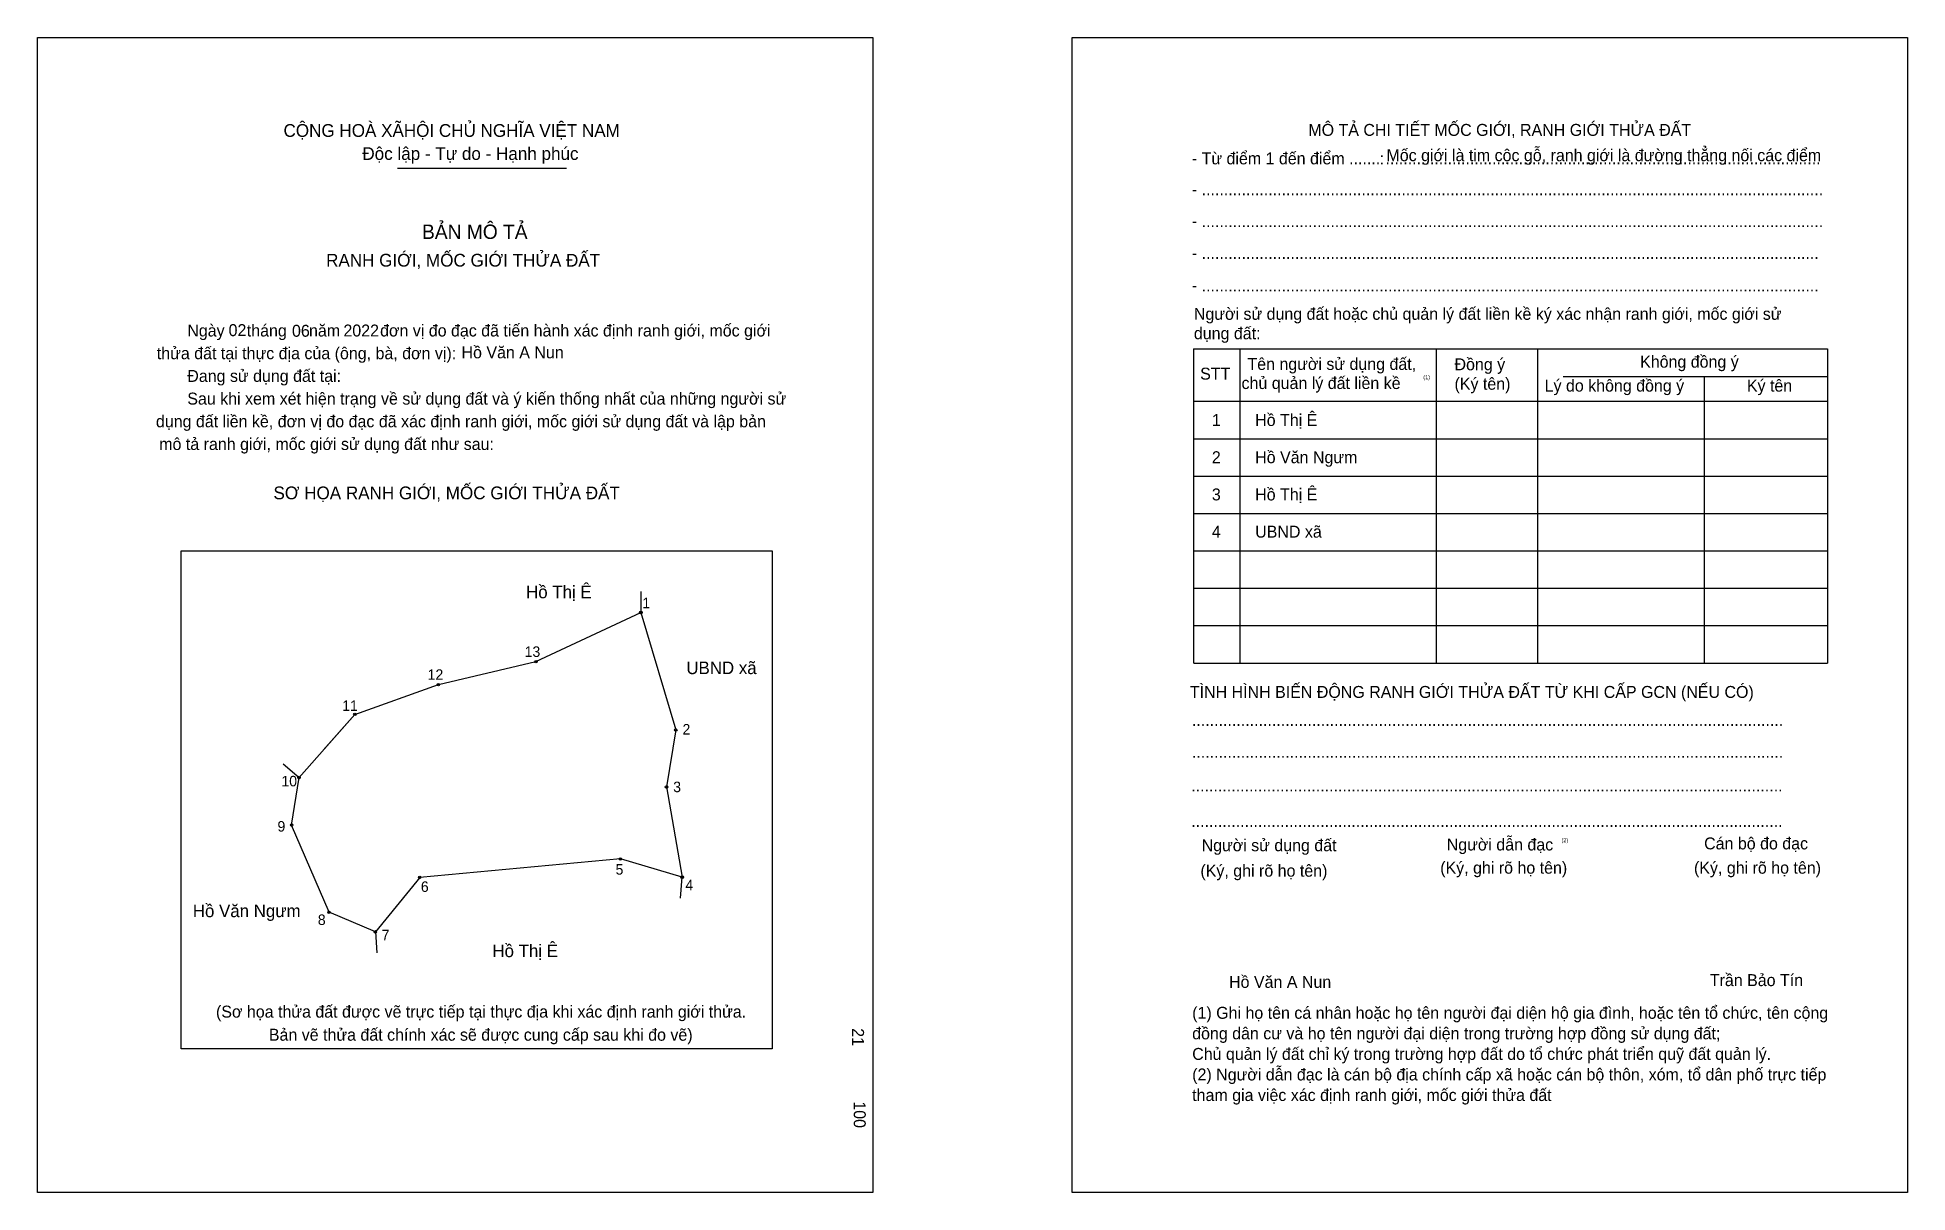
# Model space of a CAD drawing. Extents: x 547416 to 547960, y 1824562 to 1824899.
import ezdxf

# ---------------------------------------------------------------- set-up
doc = ezdxf.new("R2010")
doc.units = 0
for name, color, linetype in [('bmtKhungInTrang1', 7, 'Continuous'), ('bmtKhungInTrang2', 7, 'Continuous'), ('bmtNoiDung', 7, 'Continuous'), ('bmtTemplate', 7, 'Continuous'), ('CanhThua', 7, 'Continuous'), ('MocDinhThua', 7, 'Continuous'), ('RauThua', 7, 'Continuous'), ('SoHieuDinhThua', 7, 'Continuous'), ('TenChuLanCan', 7, 'Continuous')]:
    doc.layers.add(name, color=color, linetype=linetype)

msp = doc.modelspace()

# ---------------------------------------------------------------- linework, layer by layer
at = {"layer": 'bmtKhungInTrang1'}
msp.add_lwpolyline([(547415.69, 1824898.64), (547659.06, 1824898.64), (547659.06, 1824562.02), (547415.69, 1824562.02)], close=True, dxfattribs=at)
at = {"layer": 'bmtKhungInTrang2'}
msp.add_lwpolyline([(547717.1, 1824898.64), (547960.47, 1824898.64), (547960.47, 1824562.02), (547717.1, 1824562.02)], close=True, dxfattribs=at)
at = {"layer": 'bmtTemplate'}
for p, q in [((547520.56, 1824860.49), (547569.78, 1824860.49)), ((547765.92, 1824807.84), (547765.92, 1824716.33)), ((547823.17, 1824807.84), (547823.17, 1824716.33)), ((547852.63, 1824807.95), (547852.63, 1824716.33)), ((547937.17, 1824807.84), (547937.17, 1824716.33)), ((547860.1, 1824799.78), (547937.17, 1824799.78)), ((547752.57, 1824792.59), (547937.17, 1824792.59)), ((547752.57, 1824781.7), (547937.17, 1824781.7)), ((547752.57, 1824770.8), (547937.17, 1824770.8)), ((547752.57, 1824759.91), (547937.17, 1824759.91)), ((547752.57, 1824749.01), (547937.17, 1824749.01)), ((547752.57, 1824738.12), (547937.17, 1824738.12)), ((547752.57, 1824727.23), (547937.17, 1824727.23)), ((547752.57, 1824716.33), (547937.17, 1824716.33))]:
    msp.add_line(p, q, dxfattribs=at)
for points in [[(547752.45, 1824807.84), (547937.17, 1824807.84)], [(547752.45, 1824807.84), (547752.45, 1824716.33)], [(547901.24, 1824799.67), (547901.24, 1824716.33)]]:
    msp.add_lwpolyline(points, dxfattribs=at)
msp.add_lwpolyline([(547457.56, 1824603.94), (547457.56, 1824749), (547629.76, 1824749), (547629.76, 1824603.94)], close=True, dxfattribs=at)
at = {"layer": 'CanhThua'}
for p, q in [((547560.9, 1824716.75), (547591.46, 1824731.05)), ((547591.46, 1824731.05), (547601.64, 1824696.83)), ((547532.49, 1824710.04), (547560.9, 1824716.75)), ((547508.18, 1824701.38), (547532.49, 1824710.04)), ((547491.91, 1824682.99), (547508.18, 1824701.38)), ((547601.64, 1824696.83), (547598.93, 1824680.22)), ((547489.75, 1824669.12), (547491.91, 1824682.99)), ((547598.93, 1824680.22), (547603.5, 1824653.93)), ((547500.64, 1824643.7), (547489.75, 1824669.12)), ((547585.51, 1824659.25), (547527.04, 1824653.87)), ((547603.5, 1824653.93), (547585.51, 1824659.25)), ((547527.04, 1824653.87), (547514.13, 1824637.98)), ((547514.13, 1824637.98), (547500.64, 1824643.7))]:
    msp.add_line(p, q, dxfattribs=at)
at = {"layer": 'MocDinhThua'}
for centre in [(547591.46, 1824731.05), (547560.9, 1824716.75), (547532.49, 1824710.04), (547508.18, 1824701.38), (547601.64, 1824696.83), (547491.91, 1824682.99), (547598.93, 1824680.22), (547489.75, 1824669.12), (547585.51, 1824659.25), (547527.04, 1824653.87), (547603.5, 1824653.93), (547500.64, 1824643.7), (547514.13, 1824637.98)]:
    msp.add_circle(centre, 0.367, dxfattribs=at)
at = {"layer": 'RauThua'}
for p, q in [((547591.44, 1824737.15), (547591.46, 1824731.05)), ((547498.97, 1824690.97), (547508.18, 1824701.38)), ((547487.27, 1824686.96), (547491.91, 1824682.99)), ((547603, 1824647.84), (547603.5, 1824653.93)), ((547514.13, 1824637.98), (547514.59, 1824631.9))]:
    msp.add_line(p, q, dxfattribs=at)

# ---------------------------------------------------------------- texts
at = {"layer": 'bmtNoiDung'}
for s, height, p in [('02', 3.482, (547471.38, 1824811.59)), ('06', 3.482, (547489.85, 1824811.4)), ('2022', 3.482, (547504.83, 1824811.48)), ('Hồ Văn A Nun', 3.4822, (547539.23, 1824805.12)), ('1', 3.48, (547757.81, 1824785.4)), ('Hồ Thị Ê ', 3.482, (547770.42, 1824785.4)), ('2', 3.48, (547757.81, 1824774.56)), ('Hồ Văn Ngưm ', 3.4822, (547770.42, 1824774.56)), ('3', 3.48, (547757.81, 1824763.72)), ('Hồ Thị Ê ', 3.482, (547770.42, 1824763.72)), ('4', 3.48, (547757.81, 1824752.87)), ('UBND xã ', 3.482, (547770.42, 1824752.87)), ('Hồ Văn A Nun', 3.4822, (547762.81, 1824621.68))]:
    msp.add_text(s, height=height, dxfattribs=at).set_placement(p)
for s, p in [('21', (547653, 1824609.93)), ('100', (547653.49, 1824588.62))]:
    msp.add_text(s, height=3.482, rotation=270, dxfattribs=at).set_placement(p)
at = {"layer": 'bmtTemplate'}
for s, height, p in [('CỘNG HOÀ XÃHỘI CHỦ NGHĨA VIỆT NAM', 3.7144, (547487.38, 1824869.65)), ('MÔ TẢ CHI TIẾT MỐC GIỚI, RANH GIỚI THỬA ĐẤT', 3.4809, (547785.91, 1824869.94)), ('Độc lập - Tự do - Hạnh phúc', 3.7144, (547510.35, 1824862.93)), ('- Từ điểm 1 đến điểm .......', 3.4809, (547751.98, 1824861.64)), ('Mốc giới là tim cộc gỗ, ranh giới là đường thẳng nối các điểm', 3.4809, (547808.67, 1824862.56)), (':', 3.48, (547806.67, 1824861.64)), ('..................................................................................................', 3.4809, (547808.39, 1824861.64)), ('- ............................................................................................................................................', 3.48091, (547751.98, 1824852.62)), ('BẢN MÔ TẢ', 4.179, (547527.73, 1824839.91)), ('- ............................................................................................................................................', 3.48091, (547751.98, 1824843.36)), ('RANH GIỚI, MỐC GIỚI THỬA ĐẤT', 3.7144, (547499.79, 1824831.85)), ('- ...........................................................................................................................................', 3.48091, (547751.98, 1824834.1)), ('- ...........................................................................................................................................', 3.48091, (547751.98, 1824824.62)), ('Người sử dụng đất hoặc chủ quản lý đất liền kề ký xác nhận ranh giới, mốc giới sử', 3.4809, (547752.57, 1824816.34)), ('Ngày     tháng     năm         đơn vị đo đạc đã tiến hành xác định ranh giới, mốc giới ', 3.4822, (547459.35, 1824811.48)), ('dụng đất:', 3.481, (547752.57, 1824810.68)), ('thửa đất tại thực địa của (ông, bà, đơn vị):', 3.4822, (547450.48, 1824804.86)), ('Tên người sử dụng đất,', 3.4809, (547768.17, 1824801.74)), ('Đồng ý', 3.481, (547828.49, 1824801.64)), ('Không đồng ý', 3.4809, (547882.55, 1824802.4)), ('Đang sử dụng đất tại:', 3.4822, (547459.35, 1824798.25)), ('STT', 3.481, (547754.39, 1824798.91)), ('chủ quản lý đất liền kề', 3.4809, (547766.46, 1824796.18)), ('(1)', 1.161, (547819.4, 1824799.04)), ('(Ký tên)', 3.481, (547828.49, 1824795.97)), ('Lý do không đồng ý', 3.4809, (547854.75, 1824795.43)), ('Sau khi xem xét hiện trạng về sử dụng đất và ý kiến thống nhất của những người sử ', 3.4822, (547459.35, 1824791.64)), ('Ký tên', 3.481, (547913.66, 1824795.43)), ('dụng đất liền kề, đơn vị đo đạc đã xác định ranh giới, mốc giới sử dụng đất và lập bản', 3.4822, (547450.22, 1824785.02)), ('mô tả ranh giới, mốc giới sử dụng đất như sau:', 3.4822, (547451.17, 1824778.41)), ('SƠ HỌA RANH GIỚI, MỐC GIỚI THỬA ĐẤT', 3.7144, (547484.45, 1824764.05)), ('TÌNH HÌNH BIẾN ĐỘNG RANH GIỚI THỬA ĐẤT TỪ KHI CẤP GCN (NẾU CÓ)', 3.4809, (547751.4, 1824706.17)), ('.....................................................................................................................................', 3.48613, (547751.98, 1824697.98)), ('.....................................................................................................................................', 3.48613, (547751.98, 1824688.72)), ('.....................................................................................................................................', 3.48613, (547751.8, 1824678.92)), ('.....................................................................................................................................', 3.48613, (547751.8, 1824668.57)), ('Người sử dụng đất', 3.4809, (547754.82, 1824661.49)), ('Người dẫn đạc', 3.4809, (547826.22, 1824661.71)), ('(2)', 1.161, (547859.65, 1824664.11)), ('Cán bộ đo đạc', 3.4809, (547901.2, 1824662.03)), ('(Ký, ghi rõ họ tên)', 3.4809, (547754.47, 1824654.08)), ('(Ký, ghi rõ họ tên)', 3.4809, (547824.32, 1824654.95)), ('(Ký, ghi rõ họ tên)', 3.4809, (547898.25, 1824654.95)), ('Trần Bảo Tín', 3.4809, (547902.86, 1824622.19)), ('(Sơ họa thửa đất được vẽ trực tiếp tại thực địa khi xác định ranh giới thửa.', 3.4822, (547467.71, 1824613.01)), ('(1) Ghi họ tên cá nhân hoặc họ tên người đại diện hộ gia đình, hoặc tên tổ chức, tên cộng', 3.4809, (547752.08, 1824612.67)), ('Bản vẽ thửa đất chính xác sẽ được cung cấp sau khi đo vẽ)', 3.4822, (547483.11, 1824606.28)), ('đồng dân cư và họ tên người đại diện trong trường hợp đồng sử dụng đất;', 3.4809, (547752.08, 1824606.68)), ('Chủ quản lý đất chỉ ký trong trường hợp đất do tổ chức phát triển quỹ đất quản lý.', 3.4809, (547752.08, 1824600.69)), ('(2) Người dẫn đạc là cán bộ địa chính cấp xã hoặc cán bộ thôn, xóm, tổ dân phố trực tiếp', 3.4809, (547752.08, 1824594.7)), ('tham gia việc xác định ranh giới, mốc giới thửa đất', 3.4809, (547752.08, 1824588.71))]:
    msp.add_text(s, height=height, dxfattribs=at).set_placement(p)
at = {"layer": 'SoHieuDinhThua'}
for s, p in [('1', (547591.91, 1824732.31)), ('13', (547557.62, 1824718.11)), ('12', (547529.36, 1824711.44)), ('11', (547504.48, 1824702.38)), ('2', (547603.61, 1824695.49)), ('10', (547486.77, 1824680.4)), ('3', (547600.9, 1824678.7)), ('9', (547485.62, 1824667.21)), ('5', (547584.11, 1824654.67)), ('6', (547527.39, 1824649.64)), ('4', (547604.45, 1824650.12)), ('8', (547497.38, 1824640)), ('7', (547515.96, 1824635.53))]:
    msp.add_text(s, height=3.06, dxfattribs=at).set_placement(p)
at = {"layer": 'TenChuLanCan'}
for s, height, p in [('Hồ Thị Ê', 3.672, (547558.04, 1824735.21)), ('UBND xã', 3.672, (547604.73, 1824713.1)), ('Hồ Văn Ngưm', 3.6719, (547460.96, 1824642.28)), ('Hồ Thị Ê', 3.672, (547548.23, 1824630.63))]:
    msp.add_text(s, height=height, dxfattribs=at).set_placement(p)

doc.saveas('drawing.dxf')
